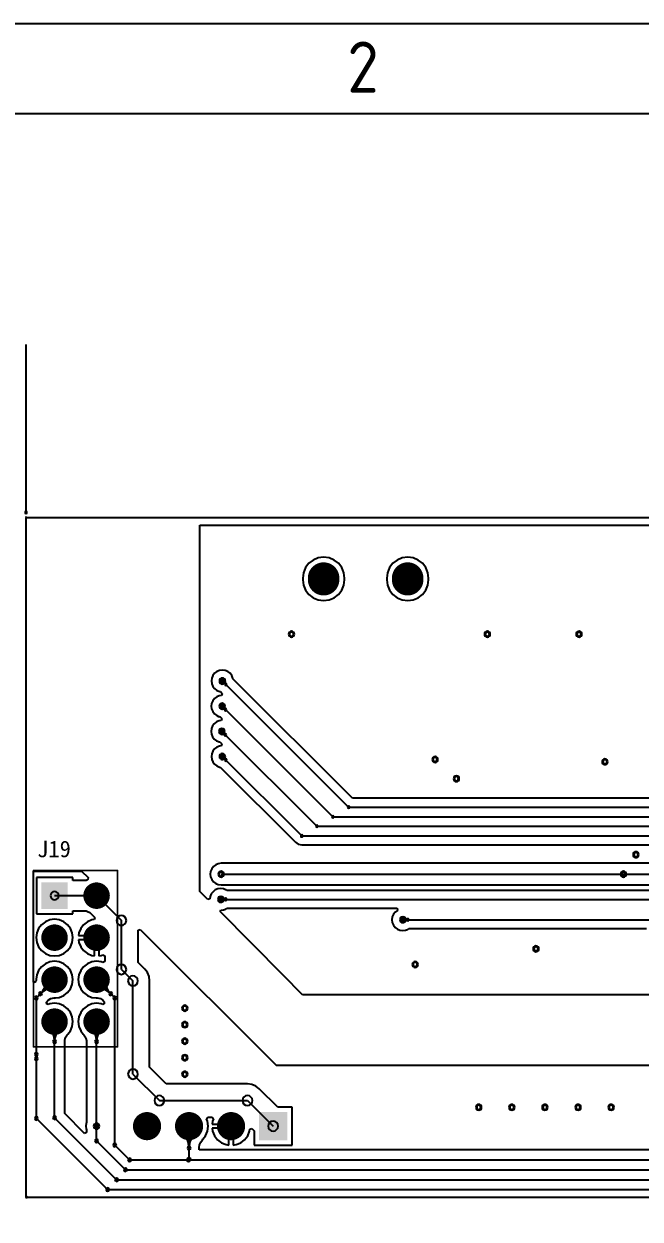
# Model space of a CAD drawing. Header units: inches. Extents: x 32166 to 66782, y 2386 to 7162.
# Drawn here: x 32498 to 32796, y 3650 to 4229 of the extents above; entities that cross this region are included whole.
import ezdxf
from ezdxf.enums import TextEntityAlignment as Align

# ---------------------------------------------------------------- set-up
doc = ezdxf.new("R2010")
doc.units = ezdxf.units.IN
doc.header["$LTSCALE"] = 0.64311
doc.header["$MEASUREMENT"] = 0
doc.layers.get('0').update_dxf_attribs({"linetype": 'CONTINUOUS'})
for name, color, linetype in [('KEEPOUTLAYER', 6, 'CONTINUOUS'), ('MULTILAYER', 9, 'CONTINUOUS'), ('TOPLAYER', 1, 'CONTINUOUS'), ('TOPOVERLAY', 2, 'CONTINUOUS'), ('TOPSOLDER', 216, 'CONTINUOUS')]:
    doc.layers.add(name, color=color, linetype=linetype)
doc.styles.add('ISO Proportional', font='isocp')
doc.styles.get("Standard").update_dxf_attribs({"font": 'txt', "width": 0.8})

msp = doc.modelspace()

# ---------------------------------------------------------------- linework, layer by layer
msp.add_line((34728.68, 4185.17), (32209.64, 4185.17))
msp.add_lwpolyline([(32166.21, 2385.86), (34772.11, 2385.86), (34772.11, 4228.61), (32166.21, 4228.61)], close=True)
at = {"layer": 'KEEPOUTLAYER'}
for p, q in [((32498.87, 3660.96), (32498.87, 3989.76)), ((32498.87, 3989.76), (34258.87, 3989.76)), ((32499.27, 3660.96), (34258.55, 3660.96))]:
    msp.add_line(p, q, dxfattribs=at)
for centre, start, end in [((32498.87, 3989.76), 0, 180), ((32498.87, 3989.76), 0, 180), ((32498.87, 3989.76), 180, 0), ((32498.87, 3989.76), 180, 0), ((32498.87, 3660.96), 0, 180), ((32498.87, 3660.96), 180, 0), ((32499.27, 3660.96), 0, 180), ((32499.27, 3660.96), 180, 0)]:
    msp.add_arc(centre, 0.2, start, end, dxfattribs=at)
at = {"layer": 'MULTILAYER', "const_width": 13.6}
for points in [[(32642.75, 3959.67), (32642.75, 3960.47)], [(32683.39, 3959.67), (32683.39, 3960.47)]]:
    msp.add_lwpolyline(points, dxfattribs=at)
at = {"layer": 'MULTILAYER'}
for points, const_width in [([(32639.35, 3960.47, 1), (32646.15, 3960.47, 1)], 6.8), ([(32679.99, 3960.47, 1), (32686.79, 3960.47, 1)], 6.8), ([(32639.35, 3959.67, 1), (32646.15, 3959.67, 1)], 6.8), ([(32679.99, 3959.67, 1), (32686.79, 3959.67, 1)], 6.8), ([(32530.18, 3806.8, 1), (32535.78, 3806.8, 1)], 5.6), ([(32509.86, 3786.48, 1), (32515.46, 3786.48, 1)], 5.6), ([(32530.18, 3786.48, 1), (32535.78, 3786.48, 1)], 5.6), ([(32509.86, 3766.16, 1), (32515.46, 3766.16, 1)], 5.6), ([(32530.18, 3766.16, 1), (32535.78, 3766.16, 1)], 5.6), ([(32509.86, 3745.84, 1), (32515.46, 3745.84, 1)], 5.6), ([(32530.18, 3745.84, 1), (32535.78, 3745.84, 1)], 5.6), ([(32554.37, 3695.28, 1), (32560.37, 3695.28, 1)], 6), ([(32574.69, 3695.28, 1), (32580.69, 3695.28, 1)], 6), ([(32595.01, 3695.28, 1), (32601.01, 3695.28, 1)], 6)]:
    msp.add_lwpolyline(points, format="xyb", close=True, dxfattribs=dict(at, const_width=const_width))
for centre, start, end in [((32627.22, 3933.33), 0, 180), ((32627.22, 3933.33), 180, 0), ((32721.91, 3933.33), 0, 180), ((32721.91, 3933.33), 180, 0), ((32766.23, 3933.33), 0, 180), ((32766.23, 3933.33), 180, 0), ((32593.78, 3910.68), 0, 180), ((32593.78, 3910.68), 180, 0), ((32593.67, 3898.48), 0, 180), ((32593.67, 3898.48), 180, 0), ((32593.56, 3886.29), 0, 180), ((32593.56, 3886.29), 180, 0), ((32593.77, 3874.1), 0, 180), ((32593.77, 3874.1), 180, 0), ((32696.63, 3872.72), 0, 180), ((32696.63, 3872.72), 180, 0), ((32778.77, 3871.6), 0, 180), ((32778.77, 3871.6), 180, 0), ((32706.93, 3863.38), 0, 180), ((32706.93, 3863.38), 180, 0), ((32793.75, 3826.64), 0, 180), ((32793.75, 3826.64), 180, 0), ((32593.19, 3817.2), 0, 180), ((32593.19, 3817.2), 180, 0), ((32787.67, 3817.2), 0, 180), ((32787.67, 3817.2), 180, 0), ((32593, 3805.01), 0, 180), ((32593, 3805.01), 180, 0), ((32681.03, 3795.16), 0, 180), ((32681.03, 3795.16), 180, 0), ((32745.43, 3781.06), 0, 180), ((32745.43, 3781.06), 180, 0), ((32687.03, 3773.52), 0, 180), ((32687.03, 3773.52), 180, 0), ((32575.66, 3752.39), 0, 180), ((32575.66, 3752.39), 180, 0), ((32575.66, 3744.39), 0, 180), ((32575.66, 3744.39), 180, 0), ((32575.66, 3736.39), 0, 180), ((32575.66, 3736.39), 180, 0), ((32575.66, 3728.39), 0, 180), ((32575.66, 3728.39), 180, 0), ((32575.66, 3720.39), 0, 180), ((32575.66, 3720.39), 180, 0), ((32717.75, 3704.4), 0, 180), ((32717.75, 3704.4), 180, 0), ((32733.75, 3704.4), 0, 180), ((32733.75, 3704.4), 180, 0), ((32749.75, 3704.4), 0, 180), ((32749.75, 3704.4), 180, 0), ((32765.75, 3704.4), 0, 180), ((32765.75, 3704.4), 180, 0), ((32781.75, 3704.4), 0, 180), ((32781.75, 3704.4), 180, 0), ((32532.98, 3695.28), 0, 180), ((32532.98, 3695.28), 180, 0)]:
    msp.add_arc(centre, 1, start, end, dxfattribs=at)
for points in [[(32518.26, 3812.4), (32507.06, 3812.4), (32518.26, 3801.2), (32507.06, 3801.2)], [(32612.33, 3689.28), (32624.33, 3689.28), (32612.33, 3701.28), (32624.33, 3701.28)]]:
    msp.add_solid(points, dxfattribs=at)
at = {"layer": 'TOPLAYER'}
for p, q in [((32582.95, 3808.88), (32582.95, 3986.09)), ((32582.95, 3986.09), (33935.43, 3986.09)), ((32635.62, 3967.6), (32634.01, 3965.51)), ((32637.71, 3969.21), (32635.62, 3967.6)), ((32640.14, 3970.21), (32637.71, 3969.21)), ((32642.75, 3970.56), (32640.14, 3970.21)), ((32645.36, 3970.21), (32642.75, 3970.56)), ((32647.79, 3969.21), (32645.36, 3970.21)), ((32649.88, 3967.6), (32647.79, 3969.21)), ((32651.48, 3965.51), (32649.88, 3967.6)), ((32676.26, 3967.6), (32674.65, 3965.51)), ((32678.35, 3969.21), (32676.26, 3967.6)), ((32680.78, 3970.21), (32678.35, 3969.21)), ((32683.39, 3970.56), (32680.78, 3970.21)), ((32686, 3970.21), (32683.39, 3970.56)), ((32688.43, 3969.21), (32686, 3970.21)), ((32690.52, 3967.6), (32688.43, 3969.21)), ((32692.12, 3965.51), (32690.52, 3967.6)), ((32633.01, 3963.08), (32632.66, 3960.47)), ((32634.01, 3965.51), (32633.01, 3963.08)), ((32652.49, 3963.08), (32651.48, 3965.51)), ((32652.84, 3960.47), (32652.49, 3963.08)), ((32673.65, 3963.08), (32673.3, 3960.47)), ((32674.65, 3965.51), (32673.65, 3963.08)), ((32693.13, 3963.08), (32692.12, 3965.51)), ((32693.48, 3960.47), (32693.13, 3963.08)), ((32632.66, 3960.47), (32632.66, 3959.67)), ((32632.66, 3959.67), (32633.01, 3957.06)), ((32633.01, 3957.06), (32634.01, 3954.63)), ((32651.48, 3954.63), (32652.49, 3957.06)), ((32652.49, 3957.06), (32652.84, 3959.67)), ((32652.84, 3959.67), (32652.84, 3960.47)), ((32673.3, 3960.47), (32673.3, 3959.67)), ((32673.3, 3959.67), (32673.65, 3957.06)), ((32673.65, 3957.06), (32674.65, 3954.63)), ((32692.12, 3954.63), (32693.13, 3957.06)), ((32693.13, 3957.06), (32693.48, 3959.67)), ((32693.48, 3959.67), (32693.48, 3960.47)), ((32634.01, 3954.63), (32635.62, 3952.54)), ((32635.62, 3952.54), (32637.71, 3950.94)), ((32637.71, 3950.94), (32640.14, 3949.93)), ((32640.14, 3949.93), (32642.75, 3949.58)), ((32642.75, 3949.58), (32645.36, 3949.93)), ((32645.36, 3949.93), (32647.79, 3950.94)), ((32647.79, 3950.94), (32649.88, 3952.54)), ((32649.88, 3952.54), (32651.48, 3954.63)), ((32674.65, 3954.63), (32676.26, 3952.54)), ((32676.26, 3952.54), (32678.35, 3950.94)), ((32678.35, 3950.94), (32680.78, 3949.93)), ((32680.78, 3949.93), (32683.39, 3949.58)), ((32683.39, 3949.58), (32686, 3949.93)), ((32686, 3949.93), (32688.43, 3950.94)), ((32688.43, 3950.94), (32690.52, 3952.54)), ((32690.52, 3952.54), (32692.12, 3954.63)), ((32591.16, 3915.22), (32590.07, 3914.38)), ((32592.43, 3915.74), (32591.16, 3915.22)), ((32593.78, 3915.92), (32592.43, 3915.74)), ((32595.14, 3915.74), (32593.78, 3915.92)), ((32596.41, 3915.22), (32595.14, 3915.74)), ((32597.49, 3914.38), (32596.41, 3915.22)), ((32588.72, 3912.03), (32588.54, 3910.68)), ((32588.54, 3910.68), (32588.72, 3909.32)), ((32589.24, 3913.3), (32588.72, 3912.03)), ((32588.72, 3909.32), (32589.24, 3908.05)), ((32590.07, 3914.38), (32589.24, 3913.3)), ((32593.78, 3910.68), (32654.86, 3849.6)), ((32598.33, 3913.3), (32597.49, 3914.38)), ((32598.72, 3912.35), (32598.33, 3913.3)), ((32598.74, 3912.32), (32598.72, 3912.35)), ((32598.75, 3912.28), (32598.74, 3912.32)), ((32598.85, 3912.03), (32598.75, 3912.28)), ((32598.9, 3911.64), (32598.85, 3912.03)), ((32656.64, 3853.9), (32598.9, 3911.64)), ((32589.24, 3908.05), (32590.07, 3906.97)), ((32590.07, 3906.97), (32591.16, 3906.13)), ((32592.31, 3903.55), (32591.05, 3903.03)), ((32591.16, 3906.13), (32592.11, 3905.74)), ((32592.11, 3905.74), (32592.14, 3905.72)), ((32592.14, 3905.72), (32592.18, 3905.71)), ((32592.18, 3905.71), (32592.43, 3905.61)), ((32593.4, 3903.69), (32592.31, 3903.55)), ((32592.43, 3905.61), (32592.82, 3905.56)), ((32592.82, 3905.56), (32593.72, 3904.66)), ((32593.72, 3904.66), (32593.4, 3903.69)), ((32588.6, 3899.84), (32588.43, 3898.48)), ((32588.43, 3898.48), (32588.6, 3897.13)), ((32589.13, 3901.11), (32588.6, 3899.84)), ((32589.96, 3902.19), (32589.13, 3901.11)), ((32591.05, 3903.03), (32589.96, 3902.19)), ((32593.51, 3898.32), (32593.67, 3898.48)), ((32593.67, 3898.48), (32647.22, 3844.94)), ((32588.6, 3897.13), (32589.13, 3895.86)), ((32589.13, 3895.86), (32589.96, 3894.78)), ((32589.96, 3894.78), (32591.05, 3893.94)), ((32591.05, 3893.94), (32591.99, 3893.55)), ((32591.99, 3893.55), (32592.03, 3893.53)), ((32592.03, 3893.53), (32592.06, 3893.52)), ((32592.06, 3893.52), (32592.31, 3893.42)), ((32592.31, 3893.42), (32592.71, 3893.37)), ((32592.71, 3893.37), (32593.61, 3892.46)), ((32593.61, 3892.46), (32593.29, 3891.5)), ((32588.49, 3887.65), (32588.31, 3886.29)), ((32588.31, 3886.29), (32588.49, 3884.93)), ((32589.02, 3888.91), (32588.49, 3887.65)), ((32589.85, 3890), (32589.02, 3888.91)), ((32590.94, 3890.83), (32589.85, 3890)), ((32592.2, 3891.36), (32590.94, 3890.83)), ((32593.29, 3891.5), (32592.2, 3891.36)), ((32593.56, 3886.29), (32639.45, 3840.4)), ((32588.49, 3884.93), (32589.02, 3883.67)), ((32589.02, 3883.67), (32589.85, 3882.58)), ((32589.85, 3882.58), (32590.94, 3881.75)), ((32590.94, 3881.75), (32591.88, 3881.36)), ((32591.88, 3881.36), (32591.91, 3881.34)), ((32591.91, 3881.34), (32591.95, 3881.33)), ((32591.95, 3881.33), (32592.2, 3881.23)), ((32592.2, 3881.23), (32592.6, 3881.17)), ((32592.6, 3881.17), (32593.54, 3880.23)), ((32588.7, 3875.46), (32588.52, 3874.1)), ((32589.22, 3876.72), (32588.7, 3875.46)), ((32590.06, 3877.81), (32589.22, 3876.72)), ((32591.14, 3878.64), (32590.06, 3877.81)), ((32592.41, 3879.17), (32591.14, 3878.64)), ((32593.21, 3879.27), (32592.41, 3879.17)), ((32593.54, 3880.23), (32593.21, 3879.27)), ((32588.52, 3874.1), (32588.7, 3872.74)), ((32588.7, 3872.74), (32589.22, 3871.48)), ((32589.22, 3871.48), (32590.06, 3870.39)), ((32590.06, 3870.39), (32591.14, 3869.56)), ((32591.14, 3869.56), (32592.09, 3869.17)), ((32592.09, 3869.17), (32592.12, 3869.14)), ((32592.12, 3869.14), (32592.16, 3869.14)), ((32592.16, 3869.14), (32592.41, 3869.03)), ((32592.41, 3869.03), (32592.81, 3868.98)), ((32592.81, 3868.98), (32629.13, 3832.66)), ((32593.77, 3874.1), (32632.17, 3835.7)), ((32837.05, 3853.9), (32656.64, 3853.9)), ((32654.86, 3849.6), (32839.99, 3849.6)), ((32639.45, 3840.4), (32963.72, 3840.4)), ((32647.22, 3844.94), (32964.32, 3844.94)), ((32632.17, 3835.7), (32850.95, 3835.7)), ((32629.13, 3832.66), (32630.52, 3831.73)), ((32630.52, 3831.73), (32632.17, 3831.4)), ((32632.17, 3831.4), (32848.01, 3831.4)), ((32502.54, 3764.94), (32502.54, 3818.72)), ((32502.54, 3818.72), (32525.75, 3818.72)), ((32525.75, 3818.72), (32528.92, 3815.56)), ((32588.12, 3818.56), (32587.95, 3817.2)), ((32587.95, 3817.2), (32588.12, 3815.85)), ((32588.65, 3819.83), (32588.12, 3818.56)), ((32589.48, 3820.91), (32588.65, 3819.83)), ((32590.57, 3821.75), (32589.48, 3820.91)), ((32591.83, 3822.27), (32590.57, 3821.75)), ((32593.19, 3822.45), (32591.83, 3822.27)), ((32839.75, 3822.45), (32593.19, 3822.45)), ((32593.19, 3817.2), (32787.67, 3817.2)), ((32787.67, 3817.2), (32839.75, 3817.2)), ((32521.46, 3815.6), (32503.86, 3815.6)), ((32503.86, 3815.6), (32503.86, 3798)), ((32521.46, 3814.07), (32521.46, 3815.6)), ((32527.99, 3814.07), (32521.46, 3814.07)), ((32528.54, 3814.49), (32527.99, 3814.07)), ((32528.72, 3814.56), (32528.54, 3814.49)), ((32528.92, 3815.56), (32528.72, 3814.56)), ((32588.12, 3815.85), (32588.65, 3814.58)), ((32588.65, 3814.58), (32589.48, 3813.5)), ((32589.48, 3813.5), (32590.57, 3812.66)), ((32590.57, 3812.66), (32591.83, 3812.14)), ((32591.83, 3812.14), (32593.19, 3811.96)), ((32593.19, 3811.96), (32837.65, 3811.96)), ((32512.66, 3806.8), (32532.98, 3806.8)), ((32532.98, 3806.8), (32544.98, 3794.8)), ((32532.98, 3806.8), (32535.35, 3806.8)), ((32586.83, 3804.98), (32582.95, 3808.88)), ((32587.79, 3805.3), (32586.83, 3804.98)), ((32587.93, 3806.37), (32587.79, 3805.3)), ((32588.46, 3807.63), (32587.93, 3806.37)), ((32589.29, 3808.72), (32588.46, 3807.63)), ((32590.38, 3809.55), (32589.29, 3808.72)), ((32591.64, 3810.08), (32590.38, 3809.55)), ((32593, 3810.26), (32591.64, 3810.08)), ((32594.36, 3810.08), (32593, 3810.26)), ((32595.3, 3809.69), (32594.36, 3810.08)), ((32595.34, 3809.68), (32595.3, 3809.69)), ((32595.37, 3809.66), (32595.34, 3809.68)), ((32595.62, 3809.55), (32595.37, 3809.66)), ((32595.94, 3809.31), (32595.62, 3809.55)), ((32855.38, 3809.31), (32595.94, 3809.31)), ((32521.46, 3798), (32521.46, 3799.54)), ((32521.46, 3799.54), (32527.99, 3799.54)), ((32527.99, 3799.54), (32528.54, 3799.12)), ((32592.67, 3799.1), (32593, 3799.77)), ((32593, 3805.01), (32858.44, 3805.01)), ((32593, 3799.77), (32594.36, 3799.95)), ((32594.36, 3799.95), (32595.3, 3800.34)), ((32595.3, 3800.34), (32595.34, 3800.35)), ((32595.34, 3800.35), (32595.37, 3800.37)), ((32595.37, 3800.37), (32595.62, 3800.47)), ((32595.62, 3800.47), (32595.94, 3800.71)), ((32595.94, 3800.71), (32678.25, 3800.71)), ((32678.41, 3799.7), (32677.32, 3798.86)), ((32678.25, 3800.71), (32678.45, 3799.72)), ((32678.45, 3799.72), (32678.41, 3799.7)), ((32503.86, 3798), (32521.46, 3798)), ((32508.22, 3794.17), (32506.39, 3792.76)), ((32510.37, 3795.06), (32508.22, 3794.17)), ((32512.66, 3795.36), (32510.37, 3795.06)), ((32514.96, 3795.06), (32512.66, 3795.36)), ((32517.1, 3794.17), (32514.96, 3795.06)), ((32518.94, 3792.76), (32517.1, 3794.17)), ((32528.54, 3794.17), (32526.71, 3792.76)), ((32528.54, 3799.12), (32529.76, 3798.61)), ((32530.69, 3795.06), (32528.54, 3794.17)), ((32529.76, 3798.61), (32532.2, 3796.18)), ((32531.87, 3795.21), (32530.69, 3795.06)), ((32532.2, 3796.18), (32531.87, 3795.21)), ((32544.98, 3771.13), (32544.98, 3794.8)), ((32623.13, 3768.4), (32592.67, 3799.1)), ((32675.96, 3796.51), (32675.78, 3795.16)), ((32675.78, 3795.16), (32675.96, 3793.8)), ((32676.49, 3797.78), (32675.96, 3796.51)), ((32675.96, 3793.8), (32676.49, 3792.53)), ((32677.32, 3798.86), (32676.49, 3797.78)), ((32681.03, 3795.16), (32801.8, 3795.16)), ((32504.09, 3788.78), (32503.79, 3786.48)), ((32504.98, 3790.92), (32504.09, 3788.78)), ((32506.39, 3792.76), (32504.98, 3790.92)), ((32520.35, 3790.92), (32518.94, 3792.76)), ((32521.24, 3788.78), (32520.35, 3790.92)), ((32521.54, 3786.48), (32521.24, 3788.78)), ((32524.41, 3788.78), (32524.24, 3787.5)), ((32525.3, 3790.92), (32524.41, 3788.78)), ((32526.71, 3792.76), (32525.3, 3790.92)), ((32553.05, 3790.1), (32553.99, 3790.48)), ((32553.05, 3774.48), (32553.05, 3790.1)), ((32553.99, 3790.48), (32554.07, 3790.4)), ((32554.07, 3790.4), (32619.75, 3724.72)), ((32676.49, 3792.53), (32677.32, 3791.45)), ((32677.32, 3791.45), (32678.41, 3790.61)), ((32678.41, 3790.61), (32679.67, 3790.09)), ((32679.67, 3790.09), (32681.03, 3789.91)), ((32681.03, 3789.91), (32682.39, 3790.09)), ((32682.39, 3790.09), (32683.33, 3790.48)), ((32683.33, 3790.48), (32683.37, 3790.49)), ((32683.37, 3790.49), (32683.4, 3790.51)), ((32683.4, 3790.51), (32683.65, 3790.61)), ((32683.65, 3790.61), (32683.97, 3790.86)), ((32683.97, 3790.86), (32798.86, 3790.86)), ((32503.79, 3786.48), (32504.09, 3784.19)), ((32504.09, 3784.19), (32504.98, 3782.05)), ((32520.35, 3782.05), (32521.24, 3784.19)), ((32521.24, 3784.19), (32521.54, 3786.48)), ((32524.24, 3787.5), (32532.98, 3787.5)), ((32531.97, 3785.47), (32524.24, 3785.47)), ((32524.24, 3785.47), (32524.41, 3784.19)), ((32524.41, 3784.19), (32525.3, 3782.05)), ((32531.97, 3777.74), (32531.97, 3785.47)), ((32532.98, 3787.5), (32532.98, 3786.49)), ((32532.98, 3786.49), (32534, 3786.49)), ((32534, 3786.49), (32534, 3777.74)), ((32504.98, 3782.05), (32506.39, 3780.21)), ((32506.39, 3780.21), (32508.22, 3778.8)), ((32508.22, 3778.8), (32510.37, 3777.91)), ((32510.37, 3777.91), (32512.66, 3777.61)), ((32512.66, 3777.61), (32514.96, 3777.91)), ((32514.96, 3777.91), (32517.1, 3778.8)), ((32517.1, 3778.8), (32518.94, 3780.21)), ((32518.94, 3780.21), (32520.35, 3782.05)), ((32525.3, 3782.05), (32526.71, 3780.21)), ((32526.71, 3780.21), (32528.54, 3778.8)), ((32528.54, 3778.8), (32530.69, 3777.91)), ((32530.69, 3777.91), (32531.97, 3777.74)), ((32534, 3777.74), (32535.28, 3777.91)), ((32535.28, 3777.91), (32536.07, 3778.24)), ((32536.07, 3778.24), (32536.91, 3777.67)), ((32536.91, 3777.67), (32536.91, 3774.98)), ((32504.98, 3770.6), (32504.09, 3768.46)), ((32506.39, 3772.44), (32504.98, 3770.6)), ((32508.22, 3773.85), (32506.39, 3772.44)), ((32510.37, 3774.74), (32508.22, 3773.85)), ((32512.66, 3775.04), (32510.37, 3774.74)), ((32514.96, 3774.74), (32512.66, 3775.04)), ((32517.1, 3773.85), (32514.96, 3774.74)), ((32518.94, 3772.44), (32517.1, 3773.85)), ((32520.35, 3770.6), (32518.94, 3772.44)), ((32521.24, 3768.46), (32520.35, 3770.6)), ((32525.3, 3770.6), (32524.41, 3768.46)), ((32526.71, 3772.44), (32525.3, 3770.6)), ((32528.54, 3773.85), (32526.71, 3772.44)), ((32530.69, 3774.74), (32528.54, 3773.85)), ((32532.98, 3775.04), (32530.69, 3774.74)), ((32535.28, 3774.74), (32532.98, 3775.04)), ((32536.07, 3774.41), (32535.28, 3774.74)), ((32536.91, 3774.98), (32536.07, 3774.41)), ((32544.98, 3771.13), (32550.55, 3765.57)), ((32556.26, 3771.27), (32553.05, 3774.48)), ((32557.54, 3769.6), (32556.26, 3771.27)), ((32502.73, 3764.82), (32502.54, 3764.94)), ((32503.66, 3765.21), (32502.73, 3764.82)), ((32503.81, 3765.96), (32503.66, 3765.21)), ((32503.82, 3766.43), (32503.77, 3766.16)), ((32503.77, 3766.16), (32503.79, 3766.16)), ((32503.79, 3766.16), (32503.81, 3765.96)), ((32504.09, 3768.46), (32503.82, 3766.43)), ((32503.86, 3757.36), (32512.66, 3766.16)), ((32521.54, 3766.16), (32521.24, 3768.46)), ((32521.24, 3763.87), (32521.54, 3766.16)), ((32524.41, 3768.46), (32524.11, 3766.16)), ((32524.11, 3766.16), (32524.41, 3763.87)), ((32532.98, 3766.16), (32541.78, 3757.36)), ((32550.55, 3720.48), (32550.55, 3765.57)), ((32558.34, 3767.66), (32557.54, 3769.6)), ((32558.62, 3765.57), (32558.34, 3767.66)), ((32558.62, 3723.83), (32558.62, 3765.57)), ((32632.58, 3758.88), (32623.13, 3768.4)), ((32517.1, 3758.48), (32518.94, 3759.89)), ((32518.94, 3759.89), (32520.35, 3761.73)), ((32520.35, 3761.73), (32521.24, 3763.87)), ((32524.41, 3763.87), (32525.3, 3761.73)), ((32525.3, 3761.73), (32526.71, 3759.89)), ((32526.71, 3759.89), (32528.54, 3758.48)), ((32503.86, 3730.08), (32503.86, 3757.36)), ((32508.76, 3755.34), (32509.6, 3756.18)), ((32508.76, 3754.67), (32508.76, 3755.34)), ((32509.6, 3754.1), (32508.76, 3754.67)), ((32509.6, 3756.18), (32510.81, 3756.99)), ((32510.37, 3754.42), (32509.6, 3754.1)), ((32512.66, 3754.72), (32510.37, 3754.42)), ((32510.81, 3756.99), (32512.46, 3757.32)), ((32512.46, 3757.32), (32512.66, 3757.29)), ((32512.66, 3757.27), (32512.93, 3757.32)), ((32512.66, 3757.29), (32512.66, 3757.27)), ((32514.96, 3754.42), (32512.66, 3754.72)), ((32512.93, 3757.32), (32514.96, 3757.59)), ((32514.96, 3757.59), (32517.1, 3758.48)), ((32517.1, 3753.53), (32514.96, 3754.42)), ((32518.94, 3752.12), (32517.1, 3753.53)), ((32528.54, 3753.53), (32526.71, 3752.12)), ((32528.54, 3758.48), (32530.69, 3757.59)), ((32530.69, 3754.42), (32528.54, 3753.53)), ((32530.69, 3757.59), (32532.71, 3757.32)), ((32532.98, 3754.72), (32530.69, 3754.42)), ((32532.71, 3757.32), (32532.98, 3757.27)), ((32532.98, 3757.29), (32533.19, 3757.32)), ((32532.98, 3757.27), (32532.98, 3757.29)), ((32535.28, 3754.42), (32532.98, 3754.72)), ((32533.19, 3757.32), (32534.84, 3756.99)), ((32534.84, 3756.99), (32536.05, 3756.18)), ((32536.04, 3754.1), (32535.28, 3754.42)), ((32536.63, 3754.49), (32536.04, 3754.1)), ((32536.05, 3756.18), (32536.72, 3755.5)), ((32536.72, 3755.5), (32536.63, 3754.49)), ((32541.78, 3686.12), (32541.78, 3757.36)), ((33059.32, 3758.88), (32632.58, 3758.88)), ((32520.35, 3750.28), (32518.94, 3752.12)), ((32521.24, 3748.14), (32520.35, 3750.28)), ((32521.54, 3745.84), (32521.24, 3748.14)), ((32524.41, 3748.14), (32524.11, 3745.84)), ((32525.3, 3750.28), (32524.41, 3748.14)), ((32526.71, 3752.12), (32525.3, 3750.28)), ((32512.66, 3699.33), (32512.66, 3745.84)), ((32520.35, 3741.41), (32521.24, 3743.55)), ((32521.24, 3743.55), (32521.54, 3745.84)), ((32524.11, 3745.84), (32524.41, 3743.55)), ((32524.41, 3743.55), (32525.3, 3741.41)), ((32532.98, 3695.28), (32532.98, 3745.84)), ((32517.56, 3736.62), (32517.84, 3738.04)), ((32517.56, 3701.36), (32517.56, 3736.62)), ((32517.84, 3738.04), (32518.78, 3739.44)), ((32518.78, 3739.44), (32518.94, 3739.57)), ((32518.94, 3739.57), (32518.95, 3739.56)), ((32518.95, 3739.56), (32519.1, 3739.78)), ((32519.1, 3739.78), (32520.35, 3741.41)), ((32525.3, 3741.41), (32526.54, 3739.78)), ((32526.54, 3739.78), (32526.69, 3739.56)), ((32526.69, 3739.56), (32526.71, 3739.57)), ((32526.71, 3739.57), (32526.87, 3739.44)), ((32526.87, 3739.44), (32527.81, 3738.04)), ((32527.81, 3738.04), (32528.09, 3736.62)), ((32528.09, 3736.62), (32528.09, 3697.06)), ((32503.86, 3727.85), (32503.86, 3730.08)), ((32503.86, 3699.01), (32503.86, 3727.85)), ((32619.75, 3724.72), (33073.43, 3724.72)), ((32550.55, 3720.48), (32563.35, 3707.68)), ((32566.69, 3715.75), (32558.62, 3723.83)), ((32605.93, 3715.75), (32566.69, 3715.75)), ((32608.02, 3715.48), (32605.93, 3715.75)), ((32609.96, 3714.67), (32608.02, 3715.48)), ((32611.63, 3713.39), (32609.96, 3714.67)), ((32620.54, 3704.48), (32611.63, 3713.39)), ((32563.35, 3707.68), (32605.93, 3707.68)), ((32605.93, 3707.68), (32618.33, 3695.28)), ((32527.15, 3691.77), (32517.56, 3701.36)), ((32627.53, 3704.48), (32620.54, 3704.48)), ((32627.53, 3686.08), (32627.53, 3704.48)), ((32503.86, 3699.01), (32538.31, 3664.56)), ((32512.66, 3699.33), (32542.63, 3669.36)), ((32527.92, 3696.64), (32527.74, 3695.28)), ((32528.09, 3697.06), (32527.92, 3696.64)), ((32586.2, 3698.77), (32586.77, 3699.62)), ((32586.65, 3697.69), (32586.2, 3698.77)), ((32586.97, 3695.28), (32586.65, 3697.69)), ((32586.77, 3699.62), (32588.93, 3699.62)), ((32589.04, 3697.69), (32588.86, 3696.3)), ((32588.86, 3696.3), (32598.01, 3696.3)), ((32588.93, 3699.62), (32589.49, 3698.77)), ((32589.49, 3698.77), (32589.04, 3697.69)), ((32598.01, 3696.3), (32598.01, 3695.29)), ((32528.09, 3692.16), (32527.15, 3691.77)), ((32527.74, 3695.28), (32527.92, 3693.93)), ((32527.92, 3693.93), (32528.09, 3693.51)), ((32528.09, 3693.51), (32528.09, 3692.16)), ((32532.98, 3688.13), (32532.98, 3695.28)), ((32577.69, 3679.3), (32577.69, 3695.28)), ((32584.38, 3688.9), (32585.72, 3690.64)), ((32585.72, 3690.64), (32586.65, 3692.88)), ((32586.65, 3692.88), (32586.97, 3695.28)), ((32596.99, 3694.27), (32588.86, 3694.27)), ((32588.86, 3694.27), (32589.04, 3692.88)), ((32589.04, 3692.88), (32589.97, 3690.64)), ((32589.97, 3690.64), (32591.45, 3688.72)), ((32596.99, 3686.14), (32596.99, 3694.27)), ((32598.01, 3695.29), (32599.02, 3695.29)), ((32599.02, 3695.29), (32599.02, 3686.14)), ((32604.57, 3688.72), (32606.04, 3690.64)), ((32606.04, 3690.64), (32606.97, 3692.88)), ((32606.97, 3692.88), (32607.09, 3693.82)), ((32607.09, 3693.82), (32608.06, 3694.14)), ((32608.06, 3694.14), (32609.13, 3693.07)), ((32609.13, 3693.07), (32609.13, 3686.08)), ((32532.98, 3688.13), (32546.95, 3674.16)), ((32541.78, 3686.12), (32548.94, 3678.96)), ((32582.58, 3684.98), (32582.74, 3686.16)), ((32582.58, 3683.86), (32582.58, 3684.98)), ((33134.42, 3683.86), (32582.58, 3683.86)), ((32582.74, 3686.16), (32583.31, 3687.55)), ((32583.31, 3687.55), (32584.17, 3688.66)), ((32584.17, 3688.66), (32584.25, 3688.72)), ((32584.25, 3688.72), (32584.26, 3688.71)), ((32584.26, 3688.71), (32584.38, 3688.9)), ((32591.45, 3688.72), (32593.37, 3687.25)), ((32593.37, 3687.25), (32595.61, 3686.32)), ((32595.61, 3686.32), (32596.99, 3686.14)), ((32599.02, 3686.14), (32600.41, 3686.32)), ((32600.41, 3686.32), (32602.65, 3687.25)), ((32602.65, 3687.25), (32604.57, 3688.72)), ((32609.13, 3686.08), (32627.53, 3686.08)), ((32548.94, 3678.96), (32577.35, 3678.96)), ((32577.35, 3678.96), (32577.69, 3679.3)), ((32577.35, 3678.96), (34200.55, 3678.96)), ((32546.95, 3674.16), (34202.54, 3674.16)), ((32542.63, 3669.36), (34204.53, 3669.36)), ((32538.31, 3664.56), (34209.51, 3664.56))]:
    msp.add_line(p, q, dxfattribs=at)
at = {"layer": 'TOPLAYER', "const_width": 13.6}
for points in [[(32642.75, 3959.67), (32642.75, 3960.47)], [(32683.39, 3959.67), (32683.39, 3960.47)]]:
    msp.add_lwpolyline(points, dxfattribs=at)
at = {"layer": 'TOPLAYER'}
for points, const_width in [([(32639.35, 3960.47, 1), (32646.15, 3960.47, 1)], 6.8), ([(32679.99, 3960.47, 1), (32686.79, 3960.47, 1)], 6.8), ([(32639.35, 3959.67, 1), (32646.15, 3959.67, 1)], 6.8), ([(32679.99, 3959.67, 1), (32686.79, 3959.67, 1)], 6.8), ([(32530.18, 3806.8, 1), (32535.78, 3806.8, 1)], 5.6), ([(32509.86, 3786.48, 1), (32515.46, 3786.48, 1)], 5.6), ([(32530.18, 3786.48, 1), (32535.78, 3786.48, 1)], 5.6), ([(32509.86, 3766.16, 1), (32515.46, 3766.16, 1)], 5.6), ([(32530.18, 3766.16, 1), (32535.78, 3766.16, 1)], 5.6), ([(32509.86, 3745.84, 1), (32515.46, 3745.84, 1)], 5.6), ([(32530.18, 3745.84, 1), (32535.78, 3745.84, 1)], 5.6), ([(32554.37, 3695.28, 1), (32560.37, 3695.28, 1)], 6), ([(32574.69, 3695.28, 1), (32580.69, 3695.28, 1)], 6), ([(32595.01, 3695.28, 1), (32601.01, 3695.28, 1)], 6)]:
    msp.add_lwpolyline(points, format="xyb", close=True, dxfattribs=dict(at, const_width=const_width))
for centre, radius, start, end in [((32627.22, 3933.33), 1, 0, 180), ((32627.22, 3933.33), 1, 180, 0), ((32721.91, 3933.33), 1, 0, 180), ((32721.91, 3933.33), 1, 180, 0), ((32766.23, 3933.33), 1, 0, 180), ((32766.23, 3933.33), 1, 180, 0), ((32593.78, 3910.68), 1, 0, 180), ((32593.78, 3910.68), 1, 180, 0), ((32593.78, 3910.68), 0.508, 0, 180), ((32593.78, 3910.68), 0.508, 180, 0), ((32593.78, 3909.69), 0.508, 0, 180), ((32593.78, 3909.69), 0.508, 180, 0), ((32593.78, 3907.32), 2.38, 44.99963, 89.99963), ((32594.77, 3910.68), 0.508, 0, 180), ((32594.77, 3910.68), 0.508, 180, 0), ((32597.14, 3910.68), 2.38, 180.00037, 225.00037), ((32595.46, 3909), 0.508, 0, 180), ((32595.46, 3909), 0.508, 0, 180), ((32595.46, 3909), 0.508, 180, 0), ((32595.46, 3909), 0.508, 180, 0), ((32593.67, 3898.48), 1, 0, 180), ((32593.67, 3898.48), 1, 180, 0), ((32593.51, 3898.32), 0.508, 0, 180), ((32593.51, 3898.32), 0.508, 180, 0), ((32593.67, 3898.48), 0.508, 0, 180), ((32593.67, 3898.48), 0.508, 0, 180), ((32593.67, 3898.48), 0.508, 180, 0), ((32593.67, 3898.48), 0.508, 180, 0), ((32593.67, 3897.5), 0.508, 0, 180), ((32594.65, 3898.48), 0.508, 0, 180), ((32594.65, 3898.48), 0.508, 180, 0), ((32597.03, 3898.48), 2.38, 180.00037, 225.00037), ((32593.67, 3897.5), 0.508, 180, 0), ((32593.67, 3895.12), 2.38, 44.99963, 89.99963), ((32595.35, 3896.8), 0.508, 0, 180), ((32595.35, 3896.8), 0.508, 0, 180), ((32595.35, 3896.8), 0.508, 180, 0), ((32595.35, 3896.8), 0.508, 180, 0), ((32593.56, 3886.29), 1, 0, 180), ((32593.56, 3886.29), 1, 180, 0), ((32593.56, 3886.29), 0.508, 0, 180), ((32593.56, 3886.29), 0.508, 180, 0), ((32594.54, 3886.29), 0.508, 0, 180), ((32594.54, 3886.29), 0.508, 180, 0), ((32596.92, 3886.29), 2.38, 180.00037, 225.00037), ((32593.56, 3885.31), 0.508, 0, 180), ((32593.56, 3885.31), 0.508, 180, 0), ((32593.56, 3882.93), 2.38, 44.99963, 89.99963), ((32595.24, 3884.61), 0.508, 0, 180), ((32595.24, 3884.61), 0.508, 0, 180), ((32595.24, 3884.61), 0.508, 180, 0), ((32595.24, 3884.61), 0.508, 180, 0), ((32593.77, 3874.1), 1, 0, 180), ((32593.77, 3874.1), 1, 180, 0), ((32593.77, 3874.1), 0.508, 0, 180), ((32593.77, 3874.1), 0.508, 180, 0), ((32593.77, 3873.12), 0.508, 0, 180), ((32593.77, 3873.12), 0.508, 180, 0), ((32593.77, 3870.74), 2.38, 44.99963, 89.99963), ((32594.75, 3874.1), 0.508, 0, 180), ((32594.75, 3874.1), 0.508, 180, 0), ((32597.13, 3874.1), 2.38, 180.00037, 225.00037), ((32595.45, 3872.42), 0.508, 0, 180), ((32595.45, 3872.42), 0.508, 0, 180), ((32595.45, 3872.42), 0.508, 180, 0), ((32595.45, 3872.42), 0.508, 180, 0), ((32696.63, 3872.72), 1, 0, 180), ((32696.63, 3872.72), 1, 180, 0), ((32778.77, 3871.6), 1, 0, 180), ((32778.77, 3871.6), 1, 180, 0), ((32706.93, 3863.38), 1, 0, 180), ((32706.93, 3863.38), 1, 180, 0), ((32654.86, 3849.6), 0.508, 0, 180), ((32654.86, 3849.6), 0.508, 0, 180), ((32654.86, 3849.6), 0.508, 180, 0), ((32654.86, 3849.6), 0.508, 180, 0), ((32639.45, 3840.4), 0.508, 0, 180), ((32639.45, 3840.4), 0.508, 0, 180), ((32639.45, 3840.4), 0.508, 180, 0), ((32639.45, 3840.4), 0.508, 180, 0), ((32647.22, 3844.94), 0.508, 0, 180), ((32647.22, 3844.94), 0.508, 0, 180), ((32647.22, 3844.94), 0.508, 180, 0), ((32647.22, 3844.94), 0.508, 180, 0), ((32632.17, 3835.7), 0.508, 0, 180), ((32632.17, 3835.7), 0.508, 0, 180), ((32632.17, 3835.7), 0.508, 180, 0), ((32632.17, 3835.7), 0.508, 180, 0), ((32793.75, 3826.64), 1, 0, 180), ((32793.75, 3826.64), 1, 180, 0), ((32593.19, 3817.2), 1, 0, 180), ((32593.19, 3817.2), 1, 0, 180), ((32593.19, 3817.2), 1, 180, 0), ((32593.19, 3817.2), 1, 180, 0), ((32787.67, 3817.2), 1, 0, 180), ((32787.67, 3817.2), 1, 0, 180), ((32787.67, 3817.2), 1, 0, 180), ((32787.67, 3817.2), 1, 180, 0), ((32787.67, 3817.2), 1, 180, 0), ((32787.67, 3817.2), 1, 180, 0), ((32512.66, 3806.8), 2, 0, 180), ((32512.66, 3806.8), 2, 180, 0), ((32532.98, 3806.8), 2.4, 0, 180), ((32532.98, 3806.8), 2.4, 180, 0), ((32532.98, 3806.8), 2, 0, 180), ((32532.98, 3806.8), 2, 0, 180), ((32532.98, 3806.8), 2, 180, 0), ((32532.98, 3806.8), 2, 180, 0), ((32535.35, 3806.8), 2, 0, 180), ((32535.35, 3806.8), 2, 180, 0), ((32593, 3805.01), 1, 0, 180), ((32593, 3805.01), 0.508, 0, 180), ((32593.69, 3805.71), 0.508, 0, 180), ((32593.69, 3805.71), 0.508, 180, 0), ((32595.37, 3807.39), 2.38, 224.99963, 269.99963), ((32595.37, 3805.01), 0.508, 0, 180), ((32595.37, 3805.01), 0.508, 0, 180), ((32593, 3805.01), 1, 180, 0), ((32593, 3805.01), 0.508, 180, 0), ((32593.69, 3804.32), 0.508, 0, 180), ((32593.69, 3804.32), 0.508, 180, 0), ((32595.37, 3802.64), 2.38, 90.00037, 135.00037), ((32595.37, 3805.01), 0.508, 180, 0), ((32595.37, 3805.01), 0.508, 180, 0), ((32544.98, 3794.8), 2.4, 0, 180), ((32544.98, 3794.8), 2.4, 0, 180), ((32544.98, 3794.8), 2.4, 180, 0), ((32544.98, 3794.8), 2.4, 180, 0), ((32681.03, 3795.16), 1, 0, 180), ((32681.03, 3795.16), 1, 180, 0), ((32681.03, 3795.16), 0.508, 0, 180), ((32681.03, 3795.16), 0.508, 180, 0), ((32681.72, 3795.85), 0.508, 0, 180), ((32681.72, 3795.85), 0.508, 180, 0), ((32681.72, 3794.46), 0.508, 0, 180), ((32681.72, 3794.46), 0.508, 180, 0), ((32683.4, 3797.53), 2.38, 224.99963, 269.99963), ((32683.4, 3792.78), 2.38, 90.00037, 135.00037), ((32683.4, 3795.16), 0.508, 0, 180), ((32683.4, 3795.16), 0.508, 0, 180), ((32683.4, 3795.16), 0.508, 180, 0), ((32683.4, 3795.16), 0.508, 180, 0), ((32745.43, 3781.06), 1, 0, 180), ((32745.43, 3781.06), 1, 180, 0), ((32544.98, 3771.13), 2.4, 0, 180), ((32544.98, 3771.13), 2.4, 0, 180), ((32544.98, 3771.13), 2.4, 180, 0), ((32544.98, 3771.13), 2.4, 180, 0), ((32687.03, 3773.52), 1, 0, 180), ((32687.03, 3773.52), 1, 180, 0), ((32499.01, 3766.16), 9.66, 315, 360), ((32508.66, 3766.16), 0.8, 0, 180), ((32508.66, 3766.16), 0.8, 180, 0), ((32512.66, 3766.16), 0.8, 0, 180), ((32512.66, 3766.16), 0.8, 180, 0), ((32532.98, 3766.16), 0.8, 0, 180), ((32532.98, 3766.16), 0.8, 180, 0), ((32536.98, 3766.16), 0.8, 0, 180), ((32536.98, 3766.16), 0.8, 180, 0), ((32546.64, 3766.16), 9.66, 180, 225), ((32550.55, 3765.57), 2.4, 0, 180), ((32550.55, 3765.57), 2.4, 0, 180), ((32550.55, 3765.57), 2.4, 180, 0), ((32550.55, 3765.57), 2.4, 180, 0), ((32505.83, 3759.34), 0.8, 0, 180), ((32505.83, 3759.34), 0.8, 0, 180), ((32505.83, 3759.34), 0.8, 180, 0), ((32505.83, 3759.34), 0.8, 180, 0), ((32512.66, 3752.51), 9.66, 90, 135), ((32512.66, 3762.16), 0.8, 0, 180), ((32512.66, 3762.16), 0.8, 180, 0), ((32532.98, 3762.16), 0.8, 0, 180), ((32532.98, 3762.16), 0.8, 180, 0), ((32532.98, 3752.51), 9.66, 45, 90), ((32539.81, 3759.34), 0.8, 0, 180), ((32539.81, 3759.34), 0.8, 0, 180), ((32539.81, 3759.34), 0.8, 180, 0), ((32539.81, 3759.34), 0.8, 180, 0), ((32503.86, 3757.36), 0.8, 0, 180), ((32503.86, 3757.36), 0.8, 0, 180), ((32503.86, 3757.36), 0.8, 180, 0), ((32503.86, 3757.36), 0.8, 180, 0), ((32541.78, 3757.36), 0.8, 0, 180), ((32541.78, 3757.36), 0.8, 0, 180), ((32541.78, 3757.36), 0.8, 180, 0), ((32541.78, 3757.36), 0.8, 180, 0), ((32575.66, 3752.39), 1, 0, 180), ((32575.66, 3752.39), 1, 180, 0), ((32509.83, 3743.02), 0.8, 0, 180), ((32509.83, 3743.02), 0.8, 180, 0), ((32503.01, 3736.19), 9.66, 0, 45), ((32512.66, 3745.84), 0.8, 0, 180), ((32512.66, 3745.84), 0.8, 180, 0), ((32522.32, 3736.19), 9.66, 135, 180), ((32515.49, 3743.02), 0.8, 0, 180), ((32515.49, 3743.02), 0.8, 180, 0), ((32530.15, 3743.02), 0.8, 0, 180), ((32530.15, 3743.02), 0.8, 180, 0), ((32523.33, 3736.19), 9.66, 0, 45), ((32532.98, 3745.84), 0.8, 0, 180), ((32532.98, 3745.84), 0.8, 180, 0), ((32542.64, 3736.19), 9.66, 135, 180), ((32535.81, 3743.02), 0.8, 0, 180), ((32535.81, 3743.02), 0.8, 180, 0), ((32575.66, 3744.39), 1, 0, 180), ((32575.66, 3744.39), 1, 180, 0), ((32512.66, 3736.19), 0.8, 0, 180), ((32512.66, 3736.19), 0.8, 0, 180), ((32512.66, 3736.19), 0.8, 180, 0), ((32512.66, 3736.19), 0.8, 180, 0), ((32532.98, 3736.19), 0.8, 0, 180), ((32532.98, 3736.19), 0.8, 0, 180), ((32532.98, 3736.19), 0.8, 180, 0), ((32532.98, 3736.19), 0.8, 180, 0), ((32575.66, 3736.39), 1, 0, 180), ((32575.66, 3736.39), 1, 180, 0), ((32503.86, 3730.08), 0.8, 0, 180), ((32503.86, 3730.08), 0.8, 0, 180), ((32503.86, 3730.08), 0.8, 180, 0), ((32503.86, 3730.08), 0.8, 180, 0), ((32503.86, 3727.85), 0.8, 0, 180), ((32503.86, 3727.85), 0.8, 0, 180), ((32503.86, 3727.85), 0.8, 180, 0), ((32503.86, 3727.85), 0.8, 180, 0), ((32575.66, 3728.39), 1, 0, 180), ((32575.66, 3728.39), 1, 180, 0), ((32550.55, 3720.48), 2.4, 0, 180), ((32550.55, 3720.48), 2.4, 0, 180), ((32550.55, 3720.48), 2.4, 180, 0), ((32550.55, 3720.48), 2.4, 180, 0), ((32575.66, 3720.39), 1, 0, 180), ((32575.66, 3720.39), 1, 180, 0), ((32563.35, 3707.68), 2.4, 0, 180), ((32563.35, 3707.68), 2.4, 0, 180), ((32563.35, 3707.68), 2.4, 180, 0), ((32563.35, 3707.68), 2.4, 180, 0), ((32605.93, 3707.68), 2.4, 0, 180), ((32605.93, 3707.68), 2.4, 0, 180), ((32605.93, 3707.68), 2.4, 180, 0), ((32605.93, 3707.68), 2.4, 180, 0), ((32717.75, 3704.4), 1, 0, 180), ((32717.75, 3704.4), 1, 180, 0), ((32733.75, 3704.4), 1, 0, 180), ((32733.75, 3704.4), 1, 180, 0), ((32749.75, 3704.4), 1, 0, 180), ((32749.75, 3704.4), 1, 180, 0), ((32765.75, 3704.4), 1, 0, 180), ((32765.75, 3704.4), 1, 180, 0), ((32781.75, 3704.4), 1, 0, 180), ((32781.75, 3704.4), 1, 180, 0), ((32503.86, 3699.01), 0.8, 0, 180), ((32503.86, 3699.01), 0.8, 0, 180), ((32503.86, 3699.01), 0.8, 180, 0), ((32503.86, 3699.01), 0.8, 180, 0), ((32512.66, 3699.33), 0.8, 0, 180), ((32512.66, 3699.33), 0.8, 0, 180), ((32512.66, 3699.33), 0.8, 180, 0), ((32512.66, 3699.33), 0.8, 180, 0), ((32532.98, 3695.28), 1, 0, 180), ((32532.98, 3695.28), 0.8, 0, 180), ((32532.98, 3695.28), 0.8, 0, 180), ((32577.69, 3695.28), 0.8, 0, 180), ((32618.33, 3695.28), 2.4, 0, 180), ((32532.98, 3695.28), 1, 180, 0), ((32532.98, 3695.28), 0.8, 180, 0), ((32532.98, 3695.28), 0.8, 180, 0), ((32574.58, 3692.17), 0.8, 0, 180), ((32574.58, 3692.17), 0.8, 180, 0), ((32567.06, 3684.66), 10.62, 359.99992, 44.99992), ((32577.69, 3695.28), 0.8, 180, 0), ((32588.31, 3684.66), 10.62, 135.00008, 180.00008), ((32580.8, 3692.17), 0.8, 0, 180), ((32580.8, 3692.17), 0.8, 180, 0), ((32618.33, 3695.28), 2.4, 180, 0), ((32532.98, 3688.13), 0.8, 0, 180), ((32532.98, 3688.13), 0.8, 0, 180), ((32532.98, 3688.13), 0.8, 180, 0), ((32532.98, 3688.13), 0.8, 180, 0), ((32541.78, 3686.12), 0.8, 0, 180), ((32541.78, 3686.12), 0.8, 0, 180), ((32541.78, 3686.12), 0.8, 180, 0), ((32541.78, 3686.12), 0.8, 180, 0), ((32577.69, 3684.66), 0.8, 0, 180), ((32577.69, 3684.66), 0.8, 0, 180), ((32577.69, 3684.66), 0.8, 180, 0), ((32577.69, 3684.66), 0.8, 180, 0), ((32548.94, 3678.96), 0.8, 0, 180), ((32548.94, 3678.96), 0.8, 0, 180), ((32548.94, 3678.96), 0.8, 180, 0), ((32548.94, 3678.96), 0.8, 180, 0), ((32577.35, 3678.96), 0.8, 0, 180), ((32577.35, 3678.96), 0.8, 0, 180), ((32577.35, 3678.96), 0.8, 0, 180), ((32577.35, 3678.96), 0.8, 180, 0), ((32577.35, 3678.96), 0.8, 180, 0), ((32577.35, 3678.96), 0.8, 180, 0), ((32577.69, 3679.3), 0.8, 0, 180), ((32577.69, 3679.3), 0.8, 0, 180), ((32577.69, 3679.3), 0.8, 180, 0), ((32577.69, 3679.3), 0.8, 180, 0), ((32546.95, 3674.16), 0.8, 0, 180), ((32546.95, 3674.16), 0.8, 0, 180), ((32546.95, 3674.16), 0.8, 180, 0), ((32546.95, 3674.16), 0.8, 180, 0), ((32542.63, 3669.36), 0.8, 0, 180), ((32542.63, 3669.36), 0.8, 0, 180), ((32542.63, 3669.36), 0.8, 180, 0), ((32542.63, 3669.36), 0.8, 180, 0), ((32538.31, 3664.56), 0.8, 0, 180), ((32538.31, 3664.56), 0.8, 0, 180), ((32538.31, 3664.56), 0.8, 180, 0), ((32538.31, 3664.56), 0.8, 180, 0)]:
    msp.add_arc(centre, radius, start, end, dxfattribs=at)
for points in [[(32518.26, 3812.4), (32507.06, 3812.4), (32518.26, 3801.2), (32507.06, 3801.2)], [(32612.33, 3689.28), (32624.33, 3689.28), (32612.33, 3701.28), (32624.33, 3701.28)]]:
    msp.add_solid(points, dxfattribs=at)
at = {"layer": 'TOPOVERLAY'}
msp.add_line((32498.87, 3992.2), (32498.87, 4073.54), dxfattribs=at)
at = {"layer": 'TOPOVERLAY', "const_width": 0.8}
for points in [[(32502.5, 3733.65), (32502.5, 3819)], [(32502.5, 3819), (32543.14, 3819)], [(32543.14, 3733.65), (32543.14, 3819)], [(32502.5, 3733.65), (32504.31, 3733.65)], [(32504.31, 3733.65), (32543.14, 3733.65)]]:
    msp.add_lwpolyline(points, dxfattribs=at)
at = {"layer": 'TOPOVERLAY', "const_width": 0.4}
for points in [[(32502.3, 3819, 1), (32502.7, 3819, 1)], [(32502.3, 3819, 1), (32502.7, 3819, 1)], [(32542.94, 3819, 1), (32543.34, 3819, 1)], [(32542.94, 3819, 1), (32543.34, 3819, 1)], [(32502.3, 3733.65, 1), (32502.7, 3733.65, 1)], [(32502.3, 3733.65, 1), (32502.7, 3733.65, 1)], [(32504.11, 3733.65, 1), (32504.51, 3733.65, 1)], [(32504.11, 3733.65, 1), (32504.51, 3733.65, 1)], [(32542.94, 3733.65, 1), (32543.34, 3733.65, 1)], [(32542.94, 3733.65, 1), (32543.34, 3733.65, 1)]]:
    msp.add_lwpolyline(points, format="xyb", close=True, dxfattribs=at)
at = {"layer": 'TOPOVERLAY'}
for start, end in [(0, 180), (180, 0)]:
    msp.add_arc((32498.87, 3992.2), 0.508, start, end, dxfattribs=at)
at = {"layer": 'TOPSOLDER', "const_width": 15.23}
for points in [[(32642.75, 3959.67), (32642.75, 3960.47)], [(32683.39, 3959.67), (32683.39, 3960.47)]]:
    msp.add_lwpolyline(points, dxfattribs=at)
at = {"layer": 'TOPSOLDER'}
for points, const_width in [([(32638.94, 3960.47, 1), (32646.56, 3960.47, 1)], 7.61), ([(32638.94, 3959.67, 1), (32646.56, 3959.67, 1)], 7.61), ([(32679.58, 3960.47, 1), (32687.2, 3960.47, 1)], 7.61), ([(32679.58, 3959.67, 1), (32687.2, 3959.67, 1)], 7.61), ([(32529.78, 3806.8, 1), (32536.19, 3806.8, 1)], 6.41), ([(32509.46, 3786.48, 1), (32515.87, 3786.48, 1)], 6.41), ([(32529.78, 3786.48, 1), (32536.19, 3786.48, 1)], 6.41), ([(32509.46, 3766.16, 1), (32515.87, 3766.16, 1)], 6.41), ([(32529.78, 3766.16, 1), (32536.19, 3766.16, 1)], 6.41), ([(32509.46, 3745.84, 1), (32515.87, 3745.84, 1)], 6.41), ([(32529.78, 3745.84, 1), (32536.19, 3745.84, 1)], 6.41), ([(32553.96, 3695.28, 1), (32560.77, 3695.28, 1)], 6.81), ([(32574.28, 3695.28, 1), (32581.09, 3695.28, 1)], 6.81), ([(32594.6, 3695.28, 1), (32601.41, 3695.28, 1)], 6.81)]:
    msp.add_lwpolyline(points, format="xyb", close=True, dxfattribs=dict(at, const_width=const_width))
for centre, start, end in [((32627.22, 3933.33), 0, 180), ((32627.22, 3933.33), 180, 0), ((32721.91, 3933.33), 0, 180), ((32721.91, 3933.33), 180, 0), ((32766.23, 3933.33), 0, 180), ((32766.23, 3933.33), 180, 0), ((32593.78, 3910.68), 0, 180), ((32593.78, 3910.68), 180, 0), ((32593.67, 3898.48), 0, 180), ((32593.67, 3898.48), 180, 0), ((32593.56, 3886.29), 0, 180), ((32593.56, 3886.29), 180, 0), ((32593.77, 3874.1), 0, 180), ((32593.77, 3874.1), 180, 0), ((32696.63, 3872.72), 0, 180), ((32696.63, 3872.72), 180, 0), ((32778.77, 3871.6), 0, 180), ((32778.77, 3871.6), 180, 0), ((32706.93, 3863.38), 0, 180), ((32706.93, 3863.38), 180, 0), ((32793.75, 3826.64), 0, 180), ((32793.75, 3826.64), 180, 0), ((32593.19, 3817.2), 0, 180), ((32593.19, 3817.2), 180, 0), ((32787.67, 3817.2), 0, 180), ((32787.67, 3817.2), 180, 0), ((32593, 3805.01), 0, 180), ((32593, 3805.01), 180, 0), ((32681.03, 3795.16), 0, 180), ((32681.03, 3795.16), 180, 0), ((32745.43, 3781.06), 0, 180), ((32745.43, 3781.06), 180, 0), ((32687.03, 3773.52), 0, 180), ((32687.03, 3773.52), 180, 0), ((32575.66, 3752.39), 0, 180), ((32575.66, 3752.39), 180, 0), ((32575.66, 3744.39), 0, 180), ((32575.66, 3744.39), 180, 0), ((32575.66, 3736.39), 0, 180), ((32575.66, 3736.39), 180, 0), ((32575.66, 3728.39), 0, 180), ((32575.66, 3728.39), 180, 0), ((32575.66, 3720.39), 0, 180), ((32575.66, 3720.39), 180, 0), ((32717.75, 3704.4), 0, 180), ((32717.75, 3704.4), 180, 0), ((32733.75, 3704.4), 0, 180), ((32733.75, 3704.4), 180, 0), ((32749.75, 3704.4), 0, 180), ((32749.75, 3704.4), 180, 0), ((32765.75, 3704.4), 0, 180), ((32765.75, 3704.4), 180, 0), ((32781.75, 3704.4), 0, 180), ((32781.75, 3704.4), 180, 0), ((32532.98, 3695.28), 0, 180), ((32532.98, 3695.28), 180, 0)]:
    msp.add_arc(centre, 1.41, start, end, dxfattribs=at)
for points in [[(32519.08, 3813.22), (32506.25, 3813.22), (32519.08, 3800.39), (32506.25, 3800.39)], [(32611.51, 3688.47), (32625.14, 3688.47), (32611.51, 3702.1), (32625.14, 3702.1)]]:
    msp.add_solid(points, dxfattribs=at)

# ---------------------------------------------------------------- texts
at = {"style": 'ISO Proportional'}
msp.add_text('2', height=24.82, dxfattribs=at).set_placement((32661.79, 4207.7), align=Align.MIDDLE)
at = {"layer": 'TOPOVERLAY'}
msp.add_text('J19', height=8, dxfattribs=at).set_placement((32504.23, 3825.4))

doc.saveas('drawing.dxf')
